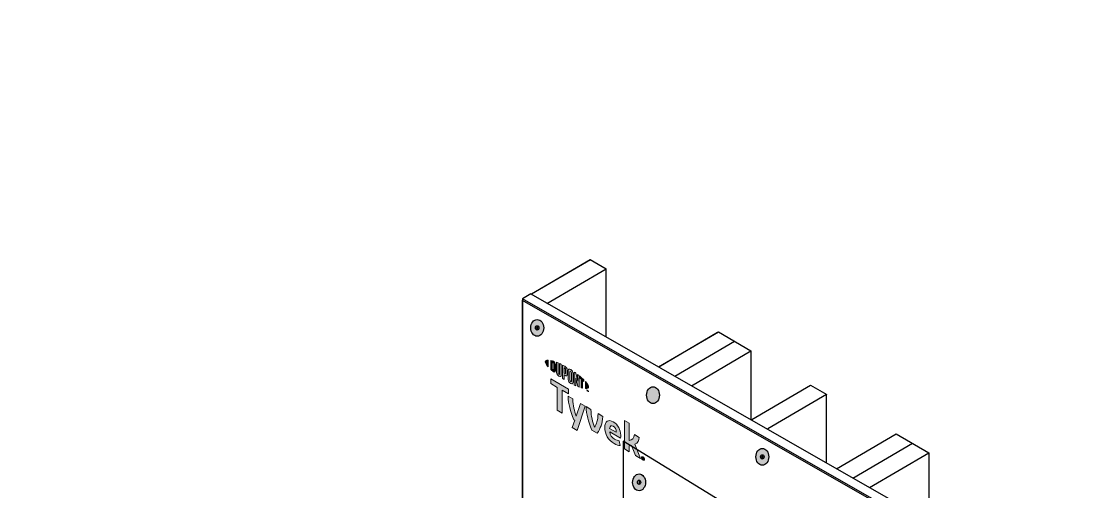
# Model space of a CAD drawing. Header units: inches. Extents: x -24 to 76, y -57 to 19.
# Drawn here: x -0.91 to 7.49, y -34.6 to -30.89 of the extents above; entities that cross this region are included whole.
import ezdxf

# ---------------------------------------------------------------- set-up
doc = ezdxf.new("R2010")
doc.units = ezdxf.units.IN
doc.header["$MEASUREMENT"] = 0
doc.linetypes.add('AI-Linetype-46', pattern=[0.375, 0.25, -0.125])
for name, color, linetype, lineweight in [('G-ANNO-TTLB', 7, 'Continuous', 0), ('TYVEK', 7, 'Continuous', 0), ('WALL SCRATCH', 7, 'Continuous', 0), ('X-REF - TRACED', 7, 'Continuous', 0)]:
    doc.layers.add(name, color=color, linetype=linetype, lineweight=lineweight)

# ---------------------------------------------------------------- blocks, each defined once
blk = doc.blocks.new('Block_157')
at = {"layer": 'WALL SCRATCH', "true_color": 0x003b71, "transparency": 33554687}
h = blk.add_hatch(color=156, dxfattribs=at)
h.dxf.hatch_style = 2
edge = h.paths.add_edge_path()
edge.add_ellipse((3.9714, -35.9559), major_axis=(0, 0.0664), ratio=0.766948, start_angle=0, end_angle=360)
at = {"layer": 'WALL SCRATCH', "color": 18, "lineweight": 25, "true_color": 0x080808}
for p, q in [((3.9579, -35.9555), (3.9849, -35.9555)), ((3.9714, -35.9383), (3.9714, -35.9726))]:
    blk.add_line(p, q, dxfattribs=at)
at = {"layer": 'WALL SCRATCH', "color": 8, "lineweight": 25, "true_color": 0x808080}
blk.add_lwpolyline([(3.9643, -35.8945)], dxfattribs=at)
at = {"layer": 'WALL SCRATCH', "color": 18, "lineweight": 25, "true_color": 0x000000}
blk.add_ellipse((3.9714, -35.9559), major_axis=(0, 0.0664), ratio=0.766948, dxfattribs=at)
at = {"layer": 'WALL SCRATCH', "color": 18, "lineweight": 25, "true_color": 0x080808}
blk.add_ellipse((3.9714, -35.9555), major_axis=(0, 0.0171), ratio=0.788846, dxfattribs=at)
blk = doc.blocks.new('Block_158')
at = {"layer": 'WALL SCRATCH', "true_color": 0x003b71, "transparency": 33554687}
h = blk.add_hatch(color=156, dxfattribs=at)
h.dxf.hatch_style = 2
edge = h.paths.add_edge_path()
edge.add_ellipse((3.9714, -34.5285), major_axis=(0, 0.0664), ratio=0.766948, start_angle=0, end_angle=360)
at = {"layer": 'WALL SCRATCH', "color": 18, "lineweight": 25, "true_color": 0x080808}
blk.add_line((3.9714, -34.5109), (3.9714, -34.5452), dxfattribs=at)
at = {"layer": 'WALL SCRATCH', "color": 18, "lineweight": 25, "true_color": 0x000000}
blk.add_ellipse((3.9714, -34.5285), major_axis=(0, 0.0664), ratio=0.766948, dxfattribs=at)
at = {"layer": 'WALL SCRATCH', "color": 18, "lineweight": 25, "true_color": 0x080808}
blk.add_ellipse((3.9714, -34.5281), major_axis=(0, 0.0171), ratio=0.788846, dxfattribs=at)
blk = doc.blocks.new('Block_159')
at = {"layer": 'WALL SCRATCH', "true_color": 0x003b71, "transparency": 33554687}
h = blk.add_hatch(color=156, dxfattribs=at)
h.dxf.hatch_style = 2
edge = h.paths.add_edge_path()
edge.add_ellipse((3.9714, -37.3833), major_axis=(0, 0.0664), ratio=0.766948, start_angle=0, end_angle=360)
at = {"layer": 'WALL SCRATCH', "color": 18, "lineweight": 25, "true_color": 0x080808}
for p, q in [((3.9579, -37.3829), (3.9849, -37.3829)), ((3.9714, -37.3658), (3.9714, -37.4))]:
    blk.add_line(p, q, dxfattribs=at)
at = {"layer": 'WALL SCRATCH', "color": 8, "lineweight": 25, "true_color": 0x808080}
blk.add_lwpolyline([(3.9643, -37.4543)], dxfattribs=at)
at = {"layer": 'WALL SCRATCH', "color": 18, "lineweight": 25, "true_color": 0x000000}
blk.add_ellipse((3.9714, -37.3833), major_axis=(0, 0.0664), ratio=0.766948, dxfattribs=at)
at = {"layer": 'WALL SCRATCH', "color": 18, "lineweight": 25, "true_color": 0x080808}
blk.add_ellipse((3.9714, -37.3829), major_axis=(0, 0.0171), ratio=0.788846, dxfattribs=at)
blk = doc.blocks.new('Block_156')
at = {"layer": 'WALL SCRATCH'}
for name in ['Block_158', 'Block_157', 'Block_159']:
    blk.add_blockref(name, (0, 0), dxfattribs=at)
blk = doc.blocks.new('Block_161')
at = {"layer": 'WALL SCRATCH', "true_color": 0x003b71, "transparency": 33554687}
h = blk.add_hatch(color=156, dxfattribs=at)
h.dxf.hatch_style = 2
edge = h.paths.add_edge_path()
edge.add_ellipse((6.0322, -37.0977), major_axis=(0, 0.0664), ratio=0.766948, start_angle=0, end_angle=360)
at = {"layer": 'WALL SCRATCH', "color": 18, "lineweight": 25, "true_color": 0x080808}
for p, q in [((6.0187, -37.0972), (6.0458, -37.0972)), ((6.0322, -37.0801), (6.0322, -37.1144))]:
    blk.add_line(p, q, dxfattribs=at)
at = {"layer": 'WALL SCRATCH', "color": 8, "lineweight": 25, "true_color": 0x808080}
blk.add_lwpolyline([(6.0251, -37.0363)], dxfattribs=at)
at = {"layer": 'WALL SCRATCH', "color": 18, "lineweight": 25, "true_color": 0x000000}
blk.add_ellipse((6.0322, -37.0977), major_axis=(0, 0.0664), ratio=0.766948, dxfattribs=at)
at = {"layer": 'WALL SCRATCH', "color": 18, "lineweight": 25, "true_color": 0x080808}
blk.add_ellipse((6.0322, -37.0972), major_axis=(0, 0.0171), ratio=0.788846, dxfattribs=at)
blk = doc.blocks.new('Block_162')
at = {"layer": 'WALL SCRATCH', "true_color": 0x003b71, "transparency": 33554687}
h = blk.add_hatch(color=156, dxfattribs=at)
h.dxf.hatch_style = 2
edge = h.paths.add_edge_path()
edge.add_ellipse((6.0322, -35.7175), major_axis=(0, 0.0664), ratio=0.766948, start_angle=0, end_angle=360)
at = {"layer": 'WALL SCRATCH', "color": 18, "lineweight": 25, "true_color": 0x080808}
blk.add_line((6.0322, -35.7), (6.0322, -35.7343), dxfattribs=at)
at = {"layer": 'WALL SCRATCH', "color": 18, "lineweight": 25, "true_color": 0x000000}
blk.add_ellipse((6.0322, -35.7175), major_axis=(0, 0.0664), ratio=0.766948, dxfattribs=at)
at = {"layer": 'WALL SCRATCH', "color": 18, "lineweight": 25, "true_color": 0x080808}
blk.add_ellipse((6.0322, -35.7171), major_axis=(0, 0.0171), ratio=0.788846, dxfattribs=at)
blk = doc.blocks.new('Block_163')
at = {"layer": 'WALL SCRATCH', "true_color": 0x003b71, "transparency": 33554687}
h = blk.add_hatch(color=156, dxfattribs=at)
h.dxf.hatch_style = 2
edge = h.paths.add_edge_path()
edge.add_ellipse((6.0322, -38.4778), major_axis=(0, 0.0664), ratio=0.766948, start_angle=0, end_angle=360)
at = {"layer": 'WALL SCRATCH', "color": 18, "lineweight": 25, "true_color": 0x080808}
for p, q in [((6.0187, -38.4774), (6.0458, -38.4774)), ((6.0322, -38.4602), (6.0322, -38.4945))]:
    blk.add_line(p, q, dxfattribs=at)
at = {"layer": 'WALL SCRATCH', "color": 8, "lineweight": 25, "true_color": 0x808080}
blk.add_lwpolyline([(6.0251, -38.5488)], dxfattribs=at)
at = {"layer": 'WALL SCRATCH', "color": 18, "lineweight": 25, "true_color": 0x000000}
blk.add_ellipse((6.0322, -38.4778), major_axis=(0, 0.0664), ratio=0.766948, dxfattribs=at)
at = {"layer": 'WALL SCRATCH', "color": 18, "lineweight": 25, "true_color": 0x080808}
blk.add_ellipse((6.0322, -38.4774), major_axis=(0, 0.0171), ratio=0.788846, dxfattribs=at)
blk = doc.blocks.new('Block_160')
at = {"layer": 'WALL SCRATCH'}
for name in ['Block_162', 'Block_161', 'Block_163']:
    blk.add_blockref(name, (0, 0), dxfattribs=at)
blk = doc.blocks.new('Block_164')
at = {"layer": 'WALL SCRATCH', "true_color": 0x003b71, "transparency": 33554687}
h = blk.add_hatch(color=156, dxfattribs=at)
h.dxf.hatch_style = 2
edge = h.paths.add_edge_path()
edge.add_ellipse((5.0018, -35.0819), major_axis=(0, 0.0664), ratio=0.766948, start_angle=0, end_angle=360)
at = {"layer": 'WALL SCRATCH', "color": 18, "lineweight": 25, "true_color": 0x080808}
blk.add_line((5.0018, -35.0643), (5.0018, -35.0986), dxfattribs=at)
at = {"layer": 'WALL SCRATCH', "color": 18, "lineweight": 25, "true_color": 0x000000}
blk.add_ellipse((5.0018, -35.0819), major_axis=(0, 0.0664), ratio=0.766948, dxfattribs=at)
at = {"layer": 'WALL SCRATCH', "color": 18, "lineweight": 25, "true_color": 0x080808}
blk.add_ellipse((5.0018, -35.0815), major_axis=(0, 0.0171), ratio=0.788846, dxfattribs=at)
blk = doc.blocks.new('Block_155')
at = {"layer": 'WALL SCRATCH'}
for name in ['Block_156', 'Block_164', 'Block_160']:
    blk.add_blockref(name, (0, 0), dxfattribs=at)
blk = doc.blocks.new('Block_256')
at = {"layer": 'TYVEK', "true_color": 0x003b71, "transparency": 33554687}
h = blk.add_hatch(color=156, dxfattribs=at)
h.dxf.hatch_style = 2
edge = h.paths.add_edge_path()
edge.add_ellipse((4.9453, -34.3273), major_axis=(0, 0.0664), ratio=0.766948, start_angle=0, end_angle=360)
at = {"layer": 'TYVEK', "color": 18, "lineweight": 25, "true_color": 0x000000}
for p, q in [((4.9318, -34.3269), (4.9588, -34.3269)), ((4.9453, -34.3098), (4.9453, -34.344))]:
    blk.add_line(p, q, dxfattribs=at)
blk.add_lwpolyline([(4.9382, -34.2667)], dxfattribs=at)
for centre, major_axis, ratio in [((4.9453, -34.3273), (0, 0.0664), 0.766948), ((4.9453, -34.3269), (0, 0.0171), 0.788846)]:
    blk.add_ellipse(centre, major_axis=major_axis, ratio=ratio, dxfattribs=at)
blk = doc.blocks.new('Block_257')
at = {"layer": 'TYVEK', "true_color": 0x003b71, "transparency": 33554687}
h = blk.add_hatch(color=156, dxfattribs=at)
h.dxf.hatch_style = 2
edge = h.paths.add_edge_path()
edge.add_ellipse((3.1666, -33.3086), major_axis=(0, 0.0664), ratio=0.766948, start_angle=0, end_angle=360)
at = {"layer": 'TYVEK', "color": 18, "lineweight": 25, "true_color": 0x000000}
for p, q in [((3.1531, -33.3082), (3.1801, -33.3082)), ((3.1666, -33.2911), (3.1666, -33.3254))]:
    blk.add_line(p, q, dxfattribs=at)
for centre, major_axis, ratio in [((3.1666, -33.3086), (0, 0.0664), 0.766948), ((3.1666, -33.3082), (0, 0.0171), 0.788846)]:
    blk.add_ellipse(centre, major_axis=major_axis, ratio=ratio, dxfattribs=at)
blk = doc.blocks.new('Block_380')
at = {"layer": 'X-REF - TRACED', "true_color": 0x848484, "transparency": 33554687}
h = blk.add_hatch(color=252, dxfattribs=at)
h.dxf.hatch_style = 2
edge = h.paths.add_edge_path()
edge.add_spline(control_points=[(3.2302, -33.576), (3.2302, -33.5861), (3.2387, -33.6004), (3.2536, -33.617), (3.2536, -33.617), (3.2536, -33.5622), (3.2536, -33.5622), (3.2387, -33.5617), (3.2302, -33.5661), (3.2302, -33.576)], knot_values=[0, 0, 0, 0, 1, 1, 1, 2, 2, 2, 3, 3, 3, 3], degree=3, periodic=0)
h = blk.add_hatch(color=252, dxfattribs=at)
h.dxf.hatch_style = 2
edge = h.paths.add_edge_path()
edge.add_spline(control_points=[(3.2981, -33.6376), (3.2981, -33.6418), (3.2959, -33.6419), (3.2932, -33.6404), (3.2912, -33.6392), (3.288, -33.6365), (3.2854, -33.6342), (3.2854, -33.6342), (3.2854, -33.5819), (3.2854, -33.5819), (3.288, -33.5826), (3.2912, -33.5836), (3.2932, -33.5847), (3.2959, -33.5863), (3.2981, -33.5889), (3.2981, -33.5931), (3.2981, -33.5931), (3.2981, -33.6376), (3.2981, -33.6376)], knot_values=[0, 0, 0, 0, 1, 1, 1, 2, 2, 2, 3, 3, 3, 4, 4, 4, 5, 5, 5, 6, 6, 6, 6], degree=3, periodic=0)
edge = h.paths.add_edge_path()
edge.add_spline(control_points=[(3.295, -33.572), (3.2908, -33.5697), (3.2849, -33.5676), (3.2741, -33.5652), (3.2741, -33.5652), (3.2741, -33.6378), (3.2741, -33.6378), (3.2835, -33.6465), (3.2908, -33.6527), (3.295, -33.6551), (3.3045, -33.6606), (3.3099, -33.657), (3.3099, -33.6463), (3.3099, -33.6463), (3.3099, -33.5981), (3.3099, -33.5981), (3.3099, -33.5873), (3.3045, -33.5776), (3.295, -33.572)], knot_values=[0, 0, 0, 0, 1, 1, 1, 2, 2, 2, 3, 3, 3, 4, 4, 4, 5, 5, 5, 6, 6, 6, 6], degree=3, periodic=0)
h = blk.add_hatch(color=252, dxfattribs=at)
h.dxf.hatch_style = 2
edge = h.paths.add_edge_path()
edge.add_spline(control_points=[(3.3431, -33.6721), (3.3431, -33.6763), (3.3418, -33.6782), (3.3373, -33.6749), (3.3328, -33.6717), (3.3316, -33.6689), (3.3316, -33.6639), (3.3316, -33.6639), (3.3316, -33.5849), (3.3316, -33.5849), (3.3286, -33.5835), (3.3219, -33.5808), (3.3191, -33.5796), (3.3191, -33.5796), (3.3191, -33.6595), (3.3191, -33.6595), (3.3191, -33.6722), (3.3245, -33.6803), (3.3373, -33.6894), (3.349, -33.6976), (3.3561, -33.695), (3.3561, -33.6809), (3.3561, -33.6809), (3.3561, -33.5965), (3.3561, -33.5965), (3.3537, -33.5952), (3.3457, -33.5914), (3.3431, -33.5902), (3.3431, -33.5902), (3.3431, -33.6721), (3.3431, -33.6721)], knot_values=[0, 0, 0, 0, 1, 1, 1, 2, 2, 2, 3, 3, 3, 4, 4, 4, 5, 5, 5, 6, 6, 6, 7, 7, 7, 8, 8, 8, 9, 9, 9, 10, 10, 10, 10], degree=3, periodic=0)
h = blk.add_hatch(color=252, dxfattribs=at)
h.dxf.hatch_style = 2
edge = h.paths.add_edge_path()
edge.add_spline(control_points=[(3.3906, -33.6648), (3.3906, -33.6694), (3.3892, -33.6709), (3.3839, -33.6678), (3.3839, -33.6678), (3.3793, -33.6652), (3.3793, -33.6652), (3.3793, -33.6652), (3.3793, -33.6233), (3.3793, -33.6233), (3.3814, -33.6243), (3.3825, -33.6249), (3.3837, -33.6256), (3.3894, -33.6289), (3.3906, -33.6321), (3.3906, -33.6368), (3.3906, -33.6368), (3.3906, -33.6648), (3.3906, -33.6648)], knot_values=[0, 0, 0, 0, 1, 1, 1, 2, 2, 2, 3, 3, 3, 4, 4, 4, 5, 5, 5, 6, 6, 6, 6], degree=3, periodic=0)
edge = h.paths.add_edge_path()
edge.add_spline(control_points=[(3.3844, -33.6112), (3.3822, -33.6099), (3.3739, -33.6055), (3.3663, -33.6016), (3.3663, -33.6016), (3.3663, -33.7079), (3.3663, -33.7079), (3.3689, -33.7096), (3.3757, -33.7139), (3.3793, -33.7161), (3.3793, -33.7161), (3.3793, -33.68), (3.3793, -33.68), (3.3793, -33.68), (3.3844, -33.6829), (3.3844, -33.6829), (3.3981, -33.6908), (3.4038, -33.687), (3.4038, -33.6735), (3.4038, -33.6735), (3.4038, -33.6422), (3.4038, -33.6422), (3.4038, -33.629), (3.3974, -33.6187), (3.3844, -33.6112)], knot_values=[0, 0, 0, 0, 1, 1, 1, 2, 2, 2, 3, 3, 3, 4, 4, 4, 5, 5, 5, 6, 6, 6, 7, 7, 7, 8, 8, 8, 8], degree=3, periodic=0)
h = blk.add_hatch(color=252, dxfattribs=at)
h.dxf.hatch_style = 2
edge = h.paths.add_edge_path()
edge.add_spline(control_points=[(3.4371, -33.7288), (3.4371, -33.733), (3.4359, -33.7345), (3.4313, -33.732), (3.4265, -33.7294), (3.4253, -33.7263), (3.4253, -33.7219), (3.4253, -33.7219), (3.4253, -33.6557), (3.4253, -33.6557), (3.4253, -33.6513), (3.4265, -33.6497), (3.4313, -33.6525), (3.4359, -33.6554), (3.4371, -33.6583), (3.4371, -33.6625), (3.4371, -33.6625), (3.4371, -33.7288), (3.4371, -33.7288)], knot_values=[0, 0, 0, 0, 1, 1, 1, 2, 2, 2, 3, 3, 3, 4, 4, 4, 5, 5, 5, 6, 6, 6, 6], degree=3, periodic=0)
edge = h.paths.add_edge_path()
edge.add_spline(control_points=[(3.4313, -33.6377), (3.4192, -33.6301), (3.412, -33.632), (3.412, -33.646), (3.412, -33.646), (3.412, -33.7155), (3.412, -33.7155), (3.412, -33.7303), (3.4185, -33.7402), (3.4313, -33.7469), (3.4438, -33.7535), (3.4503, -33.7518), (3.4503, -33.7361), (3.4503, -33.7361), (3.4503, -33.6697), (3.4503, -33.6697), (3.4503, -33.6547), (3.4444, -33.646), (3.4313, -33.6377)], knot_values=[0, 0, 0, 0, 1, 1, 1, 2, 2, 2, 3, 3, 3, 4, 4, 4, 5, 5, 5, 6, 6, 6, 6], degree=3, periodic=0)
h = blk.add_hatch(color=252, dxfattribs=at)
h.dxf.hatch_style = 2
edge = h.paths.add_edge_path()
edge.add_spline(control_points=[(3.4864, -33.7287), (3.4864, -33.7287), (3.472, -33.6664), (3.472, -33.6664), (3.4681, -33.6635), (3.4633, -33.6601), (3.4596, -33.6576), (3.4596, -33.6576), (3.4596, -33.7597), (3.4596, -33.7597), (3.4622, -33.7609), (3.4688, -33.7638), (3.4722, -33.7653), (3.4722, -33.7653), (3.4712, -33.7046), (3.4712, -33.7046), (3.4712, -33.7046), (3.4864, -33.7711), (3.4864, -33.7711), (3.4897, -33.7724), (3.4944, -33.7742), (3.4976, -33.7753), (3.4976, -33.7753), (3.4976, -33.6857), (3.4976, -33.6857), (3.4943, -33.6831), (3.4884, -33.6785), (3.4855, -33.6764), (3.4855, -33.6764), (3.4864, -33.7287), (3.4864, -33.7287)], knot_values=[0, 0, 0, 0, 1, 1, 1, 2, 2, 2, 3, 3, 3, 4, 4, 4, 5, 5, 5, 6, 6, 6, 7, 7, 7, 8, 8, 8, 9, 9, 9, 10, 10, 10, 10], degree=3, periodic=0)
h = blk.add_hatch(color=252, dxfattribs=at)
h.dxf.hatch_style = 2
edge = h.paths.add_edge_path()
edge.add_spline(control_points=[(3.504, -33.7051), (3.5072, -33.7076), (3.5104, -33.7102), (3.5135, -33.7128), (3.5135, -33.7128), (3.5135, -33.7806), (3.5135, -33.7806), (3.5164, -33.7815), (3.5217, -33.7829), (3.5252, -33.7838), (3.5252, -33.7838), (3.5252, -33.7227), (3.5252, -33.7227), (3.5286, -33.7257), (3.5318, -33.7285), (3.5347, -33.7312), (3.5347, -33.7312), (3.5347, -33.7181), (3.5347, -33.7181), (3.5255, -33.7091), (3.5156, -33.7004), (3.504, -33.6909), (3.504, -33.6909), (3.504, -33.7051), (3.504, -33.7051)], knot_values=[0, 0, 0, 0, 1, 1, 1, 2, 2, 2, 3, 3, 3, 4, 4, 4, 5, 5, 5, 6, 6, 6, 7, 7, 7, 8, 8, 8, 8], degree=3, periodic=0)
h = blk.add_hatch(color=252, dxfattribs=at)
h.dxf.hatch_style = 2
edge = h.paths.add_edge_path()
edge.add_spline(control_points=[(3.572, -33.7733), (3.572, -33.7834), (3.5635, -33.7879), (3.5487, -33.7874), (3.5487, -33.7874), (3.5487, -33.7326), (3.5487, -33.7326), (3.5635, -33.7492), (3.572, -33.7634), (3.572, -33.7733)], knot_values=[0, 0, 0, 0, 1, 1, 1, 2, 2, 2, 3, 3, 3, 3], degree=3, periodic=0)
h = blk.add_hatch(color=252, dxfattribs=at)
h.dxf.hatch_style = 2
edge = h.paths.add_edge_path()
edge.add_spline(control_points=[(3.5651, -33.8023), (3.5651, -33.8023), (3.5665, -33.8031), (3.5665, -33.8031), (3.5665, -33.8031), (3.5686, -33.8081), (3.5686, -33.8081), (3.5686, -33.8081), (3.5706, -33.8055), (3.5706, -33.8055), (3.5706, -33.8055), (3.572, -33.8063), (3.572, -33.8063), (3.572, -33.8063), (3.572, -33.8142), (3.572, -33.8142), (3.572, -33.8142), (3.5707, -33.8135), (3.5707, -33.8135), (3.5707, -33.8135), (3.5707, -33.8079), (3.5707, -33.8079), (3.5707, -33.8079), (3.5686, -33.8104), (3.5686, -33.8104), (3.5686, -33.8104), (3.5685, -33.8103), (3.5685, -33.8103), (3.5685, -33.8103), (3.5663, -33.8053), (3.5663, -33.8053), (3.5663, -33.8053), (3.5663, -33.8109), (3.5663, -33.8109), (3.5663, -33.8109), (3.5651, -33.8102), (3.5651, -33.8102), (3.5651, -33.8102), (3.5651, -33.8023), (3.5651, -33.8023)], knot_values=[0, 0, 0, 0, 1, 1, 1, 2, 2, 2, 3, 3, 3, 4, 4, 4, 5, 5, 5, 6, 6, 6, 7, 7, 7, 8, 8, 8, 9, 9, 9, 10, 10, 10, 11, 11, 11, 12, 12, 12, 13, 13, 13, 13], degree=3, periodic=0)
edge = h.paths.add_edge_path()
edge.add_spline(control_points=[(3.5602, -33.8009), (3.5602, -33.8009), (3.558, -33.7996), (3.558, -33.7996), (3.558, -33.7996), (3.558, -33.7982), (3.558, -33.7982), (3.558, -33.7982), (3.5636, -33.8015), (3.5636, -33.8015), (3.5636, -33.8015), (3.5636, -33.8028), (3.5636, -33.8028), (3.5636, -33.8028), (3.5615, -33.8016), (3.5615, -33.8016), (3.5615, -33.8016), (3.5615, -33.8081), (3.5615, -33.8081), (3.5615, -33.8081), (3.5602, -33.8074), (3.5602, -33.8074), (3.5602, -33.8074), (3.5602, -33.8009), (3.5602, -33.8009)], knot_values=[0, 0, 0, 0, 1, 1, 1, 2, 2, 2, 3, 3, 3, 4, 4, 4, 5, 5, 5, 6, 6, 6, 7, 7, 7, 8, 8, 8, 8], degree=3, periodic=0)
at = {"layer": 'X-REF - TRACED'}
for points, knots in [([(3.2302, -33.576), (3.2302, -33.5861), (3.2387, -33.6004), (3.2536, -33.617), (3.2536, -33.617), (3.2536, -33.5622), (3.2536, -33.5622), (3.2387, -33.5617), (3.2302, -33.5661), (3.2302, -33.576)], [0, 0, 0, 0, 1, 1, 1, 2, 2, 2, 3, 3, 3, 3]), ([(3.295, -33.572), (3.2908, -33.5697), (3.2849, -33.5676), (3.2741, -33.5652), (3.2741, -33.5652), (3.2741, -33.6378), (3.2741, -33.6378), (3.2835, -33.6465), (3.2908, -33.6527), (3.295, -33.6551), (3.3045, -33.6606), (3.3099, -33.657), (3.3099, -33.6463), (3.3099, -33.6463), (3.3099, -33.5981), (3.3099, -33.5981), (3.3099, -33.5873), (3.3045, -33.5776), (3.295, -33.572)], [0, 0, 0, 0, 1, 1, 1, 2, 2, 2, 3, 3, 3, 4, 4, 4, 5, 5, 5, 6, 6, 6, 6]), ([(3.2981, -33.6376), (3.2981, -33.6418), (3.2959, -33.6419), (3.2932, -33.6404), (3.2912, -33.6392), (3.288, -33.6365), (3.2854, -33.6342), (3.2854, -33.6342), (3.2854, -33.5819), (3.2854, -33.5819), (3.288, -33.5826), (3.2912, -33.5836), (3.2932, -33.5847), (3.2959, -33.5863), (3.2981, -33.5889), (3.2981, -33.5931), (3.2981, -33.5931), (3.2981, -33.6376), (3.2981, -33.6376)], [0, 0, 0, 0, 1, 1, 1, 2, 2, 2, 3, 3, 3, 4, 4, 4, 5, 5, 5, 6, 6, 6, 6]), ([(3.3431, -33.6721), (3.3431, -33.6763), (3.3418, -33.6782), (3.3373, -33.6749), (3.3328, -33.6717), (3.3316, -33.6689), (3.3316, -33.6639), (3.3316, -33.6639), (3.3316, -33.5849), (3.3316, -33.5849), (3.3286, -33.5835), (3.3219, -33.5808), (3.3191, -33.5796), (3.3191, -33.5796), (3.3191, -33.6595), (3.3191, -33.6595), (3.3191, -33.6722), (3.3245, -33.6803), (3.3373, -33.6894), (3.349, -33.6976), (3.3561, -33.695), (3.3561, -33.6809), (3.3561, -33.6809), (3.3561, -33.5965), (3.3561, -33.5965), (3.3537, -33.5952), (3.3457, -33.5914), (3.3431, -33.5902), (3.3431, -33.5902), (3.3431, -33.6721), (3.3431, -33.6721)], [0, 0, 0, 0, 1, 1, 1, 2, 2, 2, 3, 3, 3, 4, 4, 4, 5, 5, 5, 6, 6, 6, 7, 7, 7, 8, 8, 8, 9, 9, 9, 10, 10, 10, 10]), ([(3.3844, -33.6112), (3.3822, -33.6099), (3.3739, -33.6055), (3.3663, -33.6016), (3.3663, -33.6016), (3.3663, -33.7079), (3.3663, -33.7079), (3.3689, -33.7096), (3.3757, -33.7139), (3.3793, -33.7161), (3.3793, -33.7161), (3.3793, -33.68), (3.3793, -33.68), (3.3793, -33.68), (3.3844, -33.6829), (3.3844, -33.6829), (3.3981, -33.6908), (3.4038, -33.687), (3.4038, -33.6735), (3.4038, -33.6735), (3.4038, -33.6422), (3.4038, -33.6422), (3.4038, -33.629), (3.3974, -33.6187), (3.3844, -33.6112)], [0, 0, 0, 0, 1, 1, 1, 2, 2, 2, 3, 3, 3, 4, 4, 4, 5, 5, 5, 6, 6, 6, 7, 7, 7, 8, 8, 8, 8]), ([(3.3906, -33.6648), (3.3906, -33.6694), (3.3892, -33.6709), (3.3839, -33.6678), (3.3839, -33.6678), (3.3793, -33.6652), (3.3793, -33.6652), (3.3793, -33.6652), (3.3793, -33.6233), (3.3793, -33.6233), (3.3814, -33.6243), (3.3825, -33.6249), (3.3837, -33.6256), (3.3894, -33.6289), (3.3906, -33.6321), (3.3906, -33.6368), (3.3906, -33.6368), (3.3906, -33.6648), (3.3906, -33.6648)], [0, 0, 0, 0, 1, 1, 1, 2, 2, 2, 3, 3, 3, 4, 4, 4, 5, 5, 5, 6, 6, 6, 6]), ([(3.4313, -33.6377), (3.4192, -33.6301), (3.412, -33.632), (3.412, -33.646), (3.412, -33.646), (3.412, -33.7155), (3.412, -33.7155), (3.412, -33.7303), (3.4185, -33.7402), (3.4313, -33.7469), (3.4438, -33.7535), (3.4503, -33.7518), (3.4503, -33.7361), (3.4503, -33.7361), (3.4503, -33.6697), (3.4503, -33.6697), (3.4503, -33.6547), (3.4444, -33.646), (3.4313, -33.6377)], [0, 0, 0, 0, 1, 1, 1, 2, 2, 2, 3, 3, 3, 4, 4, 4, 5, 5, 5, 6, 6, 6, 6]), ([(3.4371, -33.7288), (3.4371, -33.733), (3.4359, -33.7345), (3.4313, -33.732), (3.4265, -33.7294), (3.4253, -33.7263), (3.4253, -33.7219), (3.4253, -33.7219), (3.4253, -33.6557), (3.4253, -33.6557), (3.4253, -33.6513), (3.4265, -33.6497), (3.4313, -33.6525), (3.4359, -33.6554), (3.4371, -33.6583), (3.4371, -33.6625), (3.4371, -33.6625), (3.4371, -33.7288), (3.4371, -33.7288)], [0, 0, 0, 0, 1, 1, 1, 2, 2, 2, 3, 3, 3, 4, 4, 4, 5, 5, 5, 6, 6, 6, 6]), ([(3.4864, -33.7287), (3.4864, -33.7287), (3.472, -33.6664), (3.472, -33.6664), (3.4681, -33.6635), (3.4633, -33.6601), (3.4596, -33.6576), (3.4596, -33.6576), (3.4596, -33.7597), (3.4596, -33.7597), (3.4622, -33.7609), (3.4688, -33.7638), (3.4722, -33.7653), (3.4722, -33.7653), (3.4712, -33.7046), (3.4712, -33.7046), (3.4712, -33.7046), (3.4864, -33.7711), (3.4864, -33.7711), (3.4897, -33.7724), (3.4944, -33.7742), (3.4976, -33.7753), (3.4976, -33.7753), (3.4976, -33.6857), (3.4976, -33.6857), (3.4943, -33.6831), (3.4884, -33.6785), (3.4855, -33.6764), (3.4855, -33.6764), (3.4864, -33.7287), (3.4864, -33.7287)], [0, 0, 0, 0, 1, 1, 1, 2, 2, 2, 3, 3, 3, 4, 4, 4, 5, 5, 5, 6, 6, 6, 7, 7, 7, 8, 8, 8, 9, 9, 9, 10, 10, 10, 10]), ([(3.504, -33.7051), (3.5072, -33.7076), (3.5104, -33.7102), (3.5135, -33.7128), (3.5135, -33.7128), (3.5135, -33.7806), (3.5135, -33.7806), (3.5164, -33.7815), (3.5217, -33.7829), (3.5252, -33.7838), (3.5252, -33.7838), (3.5252, -33.7227), (3.5252, -33.7227), (3.5286, -33.7257), (3.5318, -33.7285), (3.5347, -33.7312), (3.5347, -33.7312), (3.5347, -33.7181), (3.5347, -33.7181), (3.5255, -33.7091), (3.5156, -33.7004), (3.504, -33.6909), (3.504, -33.6909), (3.504, -33.7051), (3.504, -33.7051)], [0, 0, 0, 0, 1, 1, 1, 2, 2, 2, 3, 3, 3, 4, 4, 4, 5, 5, 5, 6, 6, 6, 7, 7, 7, 8, 8, 8, 8]), ([(3.572, -33.7733), (3.572, -33.7834), (3.5635, -33.7879), (3.5487, -33.7874), (3.5487, -33.7874), (3.5487, -33.7326), (3.5487, -33.7326), (3.5635, -33.7492), (3.572, -33.7634), (3.572, -33.7733)], [0, 0, 0, 0, 1, 1, 1, 2, 2, 2, 3, 3, 3, 3]), ([(3.5602, -33.8009), (3.5602, -33.8009), (3.558, -33.7996), (3.558, -33.7996), (3.558, -33.7996), (3.558, -33.7982), (3.558, -33.7982), (3.558, -33.7982), (3.5636, -33.8015), (3.5636, -33.8015), (3.5636, -33.8015), (3.5636, -33.8028), (3.5636, -33.8028), (3.5636, -33.8028), (3.5615, -33.8016), (3.5615, -33.8016), (3.5615, -33.8016), (3.5615, -33.8081), (3.5615, -33.8081), (3.5615, -33.8081), (3.5602, -33.8074), (3.5602, -33.8074), (3.5602, -33.8074), (3.5602, -33.8009), (3.5602, -33.8009)], [0, 0, 0, 0, 1, 1, 1, 2, 2, 2, 3, 3, 3, 4, 4, 4, 5, 5, 5, 6, 6, 6, 7, 7, 7, 8, 8, 8, 8]), ([(3.5651, -33.8023), (3.5651, -33.8023), (3.5665, -33.8031), (3.5665, -33.8031), (3.5665, -33.8031), (3.5686, -33.8081), (3.5686, -33.8081), (3.5686, -33.8081), (3.5706, -33.8055), (3.5706, -33.8055), (3.5706, -33.8055), (3.572, -33.8063), (3.572, -33.8063), (3.572, -33.8063), (3.572, -33.8142), (3.572, -33.8142), (3.572, -33.8142), (3.5707, -33.8135), (3.5707, -33.8135), (3.5707, -33.8135), (3.5707, -33.8079), (3.5707, -33.8079), (3.5707, -33.8079), (3.5686, -33.8104), (3.5686, -33.8104), (3.5686, -33.8104), (3.5685, -33.8103), (3.5685, -33.8103), (3.5685, -33.8103), (3.5663, -33.8053), (3.5663, -33.8053), (3.5663, -33.8053), (3.5663, -33.8109), (3.5663, -33.8109), (3.5663, -33.8109), (3.5651, -33.8102), (3.5651, -33.8102), (3.5651, -33.8102), (3.5651, -33.8023), (3.5651, -33.8023)], [0, 0, 0, 0, 1, 1, 1, 2, 2, 2, 3, 3, 3, 4, 4, 4, 5, 5, 5, 6, 6, 6, 7, 7, 7, 8, 8, 8, 9, 9, 9, 10, 10, 10, 11, 11, 11, 12, 12, 12, 13, 13, 13, 13])]:
    blk.add_open_spline(points, degree=3, knots=knots, dxfattribs=at)
blk = doc.blocks.new('Block_384')
at = {"layer": 'X-REF - TRACED', "true_color": 0x848484, "transparency": 33554687}
h = blk.add_hatch(color=252, dxfattribs=at)
h.dxf.hatch_style = 2
h.paths.add_polyline_path([(3.4143, -33.7918), (3.2741, -33.7108), (3.2741, -33.7489), (3.3247, -33.7781), (3.3247, -33.9586), (3.3637, -33.9811), (3.3637, -33.8006), (3.4143, -33.8299)])
h = blk.add_hatch(color=252, dxfattribs=at)
h.dxf.hatch_style = 2
edge = h.paths.add_edge_path()
edge.add_spline(control_points=[(3.6476, -33.9855), (3.6451, -34.0374), (3.6347, -34.0677), (3.6187, -34.0937), (3.6031, -34.0494), (3.5931, -34.0074), (3.5901, -33.9523), (3.5901, -33.9523), (3.5522, -33.9304), (3.5522, -33.9304), (3.5563, -33.9955), (3.5685, -34.0429), (3.598, -34.1164), (3.598, -34.1164), (3.6397, -34.1405), (3.6397, -34.1405), (3.668, -34.1003), (3.6797, -34.0668), (3.6851, -34.0072), (3.6851, -34.0072), (3.6476, -33.9855), (3.6476, -33.9855)], knot_values=[0, 0, 0, 0, 1, 1, 1, 2, 2, 2, 3, 3, 3, 4, 4, 4, 5, 5, 5, 6, 6, 6, 7, 7, 7, 7], degree=3, periodic=0)
h = blk.add_hatch(color=252, dxfattribs=at)
h.dxf.hatch_style = 2
edge = h.paths.add_edge_path()
edge.add_spline(control_points=[(3.7388, -34.1028), (3.7388, -34.1028), (3.7906, -34.1327), (3.7906, -34.1327), (3.7906, -34.1327), (3.7906, -34.1289), (3.7906, -34.1289), (3.7906, -34.1114), (3.7824, -34.0939), (3.7674, -34.0853), (3.7516, -34.0761), (3.7412, -34.083), (3.7388, -34.1028)], knot_values=[0, 0, 0, 0, 1, 1, 1, 2, 2, 2, 3, 3, 3, 4, 4, 4, 4], degree=3, periodic=0)
edge = h.paths.add_edge_path()
edge.add_spline(control_points=[(3.8213, -34.2385), (3.8094, -34.2378), (3.7916, -34.232), (3.7737, -34.2216), (3.7298, -34.1963), (3.6998, -34.1471), (3.6998, -34.0953), (3.6998, -34.0456), (3.7274, -34.0278), (3.7674, -34.0509), (3.8031, -34.0715), (3.8265, -34.1141), (3.8265, -34.1559), (3.8265, -34.1653), (3.826, -34.1731), (3.8254, -34.179), (3.8254, -34.179), (3.7393, -34.1293), (3.7393, -34.1293), (3.7429, -34.1564), (3.7557, -34.175), (3.7775, -34.1876), (3.7908, -34.1953), (3.8036, -34.1992), (3.8153, -34.2004), (3.8153, -34.2004), (3.8213, -34.2385), (3.8213, -34.2385)], knot_values=[0, 0, 0, 0, 1, 1, 1, 2, 2, 2, 3, 3, 3, 4, 4, 4, 5, 5, 5, 6, 6, 6, 7, 7, 7, 8, 8, 8, 9, 9, 9, 9], degree=3, periodic=0)
h = blk.add_hatch(color=252, dxfattribs=at)
h.dxf.hatch_style = 2
edge = h.paths.add_edge_path()
edge.add_spline(control_points=[(3.9379, -34.2274), (3.9379, -34.2274), (3.9832, -34.3388), (3.9832, -34.3388), (3.9832, -34.3388), (3.9423, -34.3152), (3.9423, -34.3152), (3.9423, -34.3152), (3.911, -34.2362), (3.911, -34.2362), (3.9052, -34.2376), (3.8992, -34.2388), (3.8927, -34.2397), (3.8927, -34.2397), (3.8927, -34.2866), (3.8927, -34.2866), (3.8927, -34.2866), (3.8551, -34.2649), (3.8551, -34.2649), (3.8551, -34.2649), (3.8551, -34.041), (3.8551, -34.041), (3.8551, -34.041), (3.8927, -34.0605), (3.8927, -34.0605), (3.8927, -34.0605), (3.8927, -34.1982), (3.8927, -34.1982), (3.9183, -34.1939), (3.9308, -34.1793), (3.9352, -34.1515), (3.9352, -34.1515), (3.9725, -34.1731), (3.9725, -34.1731), (3.9717, -34.1995), (3.9597, -34.2166), (3.9379, -34.2274)], knot_values=[0, 0, 0, 0, 1, 1, 1, 2, 2, 2, 3, 3, 3, 4, 4, 4, 5, 5, 5, 6, 6, 6, 7, 7, 7, 8, 8, 8, 9, 9, 9, 10, 10, 10, 11, 11, 11, 12, 12, 12, 12], degree=3, periodic=0)
at = {"layer": 'X-REF - TRACED'}
blk.add_lwpolyline([(3.4143, -33.7918), (3.2741, -33.7108), (3.2741, -33.7489), (3.3247, -33.7781), (3.3247, -33.9586), (3.3637, -33.9811), (3.3637, -33.8006), (3.4143, -33.8299)], close=True, dxfattribs=at)
for points, knots in [([(3.6476, -33.9855), (3.6451, -34.0374), (3.6347, -34.0677), (3.6187, -34.0937), (3.6031, -34.0494), (3.5931, -34.0074), (3.5901, -33.9523), (3.5901, -33.9523), (3.5522, -33.9304), (3.5522, -33.9304), (3.5563, -33.9955), (3.5685, -34.0429), (3.598, -34.1164), (3.598, -34.1164), (3.6397, -34.1405), (3.6397, -34.1405), (3.668, -34.1003), (3.6797, -34.0668), (3.6851, -34.0072), (3.6851, -34.0072), (3.6476, -33.9855), (3.6476, -33.9855)], [0, 0, 0, 0, 1, 1, 1, 2, 2, 2, 3, 3, 3, 4, 4, 4, 5, 5, 5, 6, 6, 6, 7, 7, 7, 7]), ([(3.8213, -34.2385), (3.8094, -34.2378), (3.7916, -34.232), (3.7737, -34.2216), (3.7298, -34.1963), (3.6998, -34.1471), (3.6998, -34.0953), (3.6998, -34.0456), (3.7274, -34.0278), (3.7674, -34.0509), (3.8031, -34.0715), (3.8265, -34.1141), (3.8265, -34.1559), (3.8265, -34.1653), (3.826, -34.1731), (3.8254, -34.179), (3.8254, -34.179), (3.7393, -34.1293), (3.7393, -34.1293), (3.7429, -34.1564), (3.7557, -34.175), (3.7775, -34.1876), (3.7908, -34.1953), (3.8036, -34.1992), (3.8153, -34.2004), (3.8153, -34.2004), (3.8213, -34.2385), (3.8213, -34.2385)], [0, 0, 0, 0, 1, 1, 1, 2, 2, 2, 3, 3, 3, 4, 4, 4, 5, 5, 5, 6, 6, 6, 7, 7, 7, 8, 8, 8, 9, 9, 9, 9]), ([(3.7388, -34.1028), (3.7388, -34.1028), (3.7906, -34.1327), (3.7906, -34.1327), (3.7906, -34.1327), (3.7906, -34.1289), (3.7906, -34.1289), (3.7906, -34.1114), (3.7824, -34.0939), (3.7674, -34.0853), (3.7516, -34.0761), (3.7412, -34.083), (3.7388, -34.1028)], [0, 0, 0, 0, 1, 1, 1, 2, 2, 2, 3, 3, 3, 4, 4, 4, 4]), ([(3.9379, -34.2274), (3.9379, -34.2274), (3.9832, -34.3388), (3.9832, -34.3388), (3.9832, -34.3388), (3.9423, -34.3152), (3.9423, -34.3152), (3.9423, -34.3152), (3.911, -34.2362), (3.911, -34.2362), (3.9052, -34.2376), (3.8992, -34.2388), (3.8927, -34.2397), (3.8927, -34.2397), (3.8927, -34.2866), (3.8927, -34.2866), (3.8927, -34.2866), (3.8551, -34.2649), (3.8551, -34.2649), (3.8551, -34.2649), (3.8551, -34.041), (3.8551, -34.041), (3.8551, -34.041), (3.8927, -34.0605), (3.8927, -34.0605), (3.8927, -34.0605), (3.8927, -34.1982), (3.8927, -34.1982), (3.9183, -34.1939), (3.9308, -34.1793), (3.9352, -34.1515), (3.9352, -34.1515), (3.9725, -34.1731), (3.9725, -34.1731), (3.9717, -34.1995), (3.9597, -34.2166), (3.9379, -34.2274)], [0, 0, 0, 0, 1, 1, 1, 2, 2, 2, 3, 3, 3, 4, 4, 4, 5, 5, 5, 6, 6, 6, 7, 7, 7, 8, 8, 8, 9, 9, 9, 10, 10, 10, 11, 11, 11, 12, 12, 12, 12])]:
    blk.add_open_spline(points, degree=3, knots=knots, dxfattribs=at)
blk = doc.blocks.new('Block_383')
at = {"layer": 'X-REF - TRACED', "true_color": 0x848484, "transparency": 33554687}
h = blk.add_hatch(color=252, dxfattribs=at)
h.dxf.hatch_style = 2
edge = h.paths.add_edge_path()
edge.add_spline(control_points=[(3.5079, -33.9048), (3.5079, -33.9048), (3.4742, -34.0055), (3.4742, -34.0055), (3.4598, -33.9634), (3.4505, -33.9227), (3.4477, -33.87), (3.4477, -33.87), (3.4098, -33.8482), (3.4098, -33.8482), (3.4139, -33.9133), (3.4261, -33.9607), (3.4556, -34.0342), (3.4556, -34.0342), (3.4631, -34.0385), (3.4631, -34.0385), (3.4631, -34.0385), (3.4438, -34.0961), (3.4438, -34.0961), (3.4438, -34.0961), (3.4814, -34.1178), (3.4814, -34.1178), (3.4814, -34.1178), (3.5455, -33.9266), (3.5455, -33.9266), (3.5455, -33.9266), (3.5079, -33.9048), (3.5079, -33.9048)], knot_values=[0, 0, 0, 0, 1, 1, 1, 2, 2, 2, 3, 3, 3, 4, 4, 4, 5, 5, 5, 6, 6, 6, 7, 7, 7, 8, 8, 8, 9, 9, 9, 9], degree=3, periodic=0)
at = {"layer": 'X-REF - TRACED'}
blk.add_open_spline([(3.5079, -33.9048), (3.5079, -33.9048), (3.4742, -34.0055), (3.4742, -34.0055), (3.4598, -33.9634), (3.4505, -33.9227), (3.4477, -33.87), (3.4477, -33.87), (3.4098, -33.8482), (3.4098, -33.8482), (3.4139, -33.9133), (3.4261, -33.9607), (3.4556, -34.0342), (3.4556, -34.0342), (3.4631, -34.0385), (3.4631, -34.0385), (3.4631, -34.0385), (3.4438, -34.0961), (3.4438, -34.0961), (3.4438, -34.0961), (3.4814, -34.1178), (3.4814, -34.1178), (3.4814, -34.1178), (3.5455, -33.9266), (3.5455, -33.9266), (3.5455, -33.9266), (3.5079, -33.9048), (3.5079, -33.9048)], degree=3, knots=[0, 0, 0, 0, 1, 1, 1, 2, 2, 2, 3, 3, 3, 4, 4, 4, 5, 5, 5, 6, 6, 6, 7, 7, 7, 8, 8, 8, 9, 9, 9, 9], dxfattribs=at)
blk.add_blockref('Block_384', (0, 0), dxfattribs=at)
blk = doc.blocks.new('Block_385')
at = {"layer": 'X-REF - TRACED', "true_color": 0x848484, "transparency": 33554687}
h = blk.add_hatch(color=252, dxfattribs=at)
h.dxf.hatch_style = 2
edge = h.paths.add_edge_path()
edge.add_spline(control_points=[(4.0012, -34.3345), (4.0012, -34.3345), (4.0012, -34.3386), (4.0012, -34.3386), (4.0012, -34.3386), (4.0027, -34.3395), (4.0027, -34.3395), (4.0043, -34.3403), (4.0051, -34.3403), (4.0051, -34.3388), (4.0051, -34.3372), (4.0043, -34.3362), (4.0027, -34.3354), (4.0027, -34.3354), (4.0012, -34.3345), (4.0012, -34.3345)], knot_values=[0, 0, 0, 0, 1, 1, 1, 2, 2, 2, 3, 3, 3, 4, 4, 4, 5, 5, 5, 5], degree=3, periodic=0)
edge = h.paths.add_edge_path()
edge.add_spline(control_points=[(3.9985, -34.3303), (3.9985, -34.3303), (4.0027, -34.3328), (4.0027, -34.3328), (4.006, -34.3347), (4.0076, -34.3374), (4.0076, -34.3403), (4.0076, -34.3422), (4.0068, -34.3432), (4.0053, -34.343), (4.0061, -34.3453), (4.0071, -34.3476), (4.0085, -34.3502), (4.0085, -34.3502), (4.0053, -34.3484), (4.0053, -34.3484), (4.0042, -34.3461), (4.0033, -34.344), (4.0026, -34.3419), (4.0026, -34.3419), (4.0012, -34.3411), (4.0012, -34.3411), (4.0012, -34.3411), (4.0012, -34.346), (4.0012, -34.346), (4.0012, -34.346), (3.9985, -34.3445), (3.9985, -34.3445), (3.9985, -34.3445), (3.9985, -34.3303), (3.9985, -34.3303)], knot_values=[0, 0, 0, 0, 1, 1, 1, 2, 2, 2, 3, 3, 3, 4, 4, 4, 5, 5, 5, 6, 6, 6, 7, 7, 7, 8, 8, 8, 9, 9, 9, 10, 10, 10, 10], degree=3, periodic=0)
edge = h.paths.add_edge_path()
edge.add_spline(control_points=[(4.0029, -34.3292), (3.997, -34.3258), (3.9936, -34.3278), (3.9936, -34.3348), (3.9936, -34.3419), (3.997, -34.3477), (4.0029, -34.3512), (4.0088, -34.3546), (4.0122, -34.3527), (4.0122, -34.3456), (4.0122, -34.3385), (4.0088, -34.3326), (4.0029, -34.3292)], knot_values=[0, 0, 0, 0, 1, 1, 1, 2, 2, 2, 3, 3, 3, 4, 4, 4, 4], degree=3, periodic=0)
edge = h.paths.add_edge_path()
edge.add_spline(control_points=[(4.0029, -34.3264), (4.0102, -34.3306), (4.015, -34.3388), (4.015, -34.3472), (4.015, -34.3556), (4.0101, -34.3581), (4.0029, -34.3539), (3.9955, -34.3497), (3.9908, -34.3416), (3.9908, -34.3332), (3.9908, -34.3248), (3.9956, -34.3222), (4.0029, -34.3264)], knot_values=[0, 0, 0, 0, 1, 1, 1, 2, 2, 2, 3, 3, 3, 4, 4, 4, 4], degree=3, periodic=0)
at = {"layer": 'X-REF - TRACED'}
for points, knots in [([(4.0029, -34.3264), (4.0102, -34.3306), (4.015, -34.3388), (4.015, -34.3472), (4.015, -34.3556), (4.0101, -34.3581), (4.0029, -34.3539), (3.9955, -34.3497), (3.9908, -34.3416), (3.9908, -34.3332), (3.9908, -34.3248), (3.9956, -34.3222), (4.0029, -34.3264)], [0, 0, 0, 0, 1, 1, 1, 2, 2, 2, 3, 3, 3, 4, 4, 4, 4]), ([(4.0029, -34.3292), (3.997, -34.3258), (3.9936, -34.3278), (3.9936, -34.3348), (3.9936, -34.3419), (3.997, -34.3477), (4.0029, -34.3512), (4.0088, -34.3546), (4.0122, -34.3527), (4.0122, -34.3456), (4.0122, -34.3385), (4.0088, -34.3326), (4.0029, -34.3292)], [0, 0, 0, 0, 1, 1, 1, 2, 2, 2, 3, 3, 3, 4, 4, 4, 4]), ([(3.9985, -34.3303), (3.9985, -34.3303), (4.0027, -34.3328), (4.0027, -34.3328), (4.006, -34.3347), (4.0076, -34.3374), (4.0076, -34.3403), (4.0076, -34.3422), (4.0068, -34.3432), (4.0053, -34.343), (4.0061, -34.3453), (4.0071, -34.3476), (4.0085, -34.3502), (4.0085, -34.3502), (4.0053, -34.3484), (4.0053, -34.3484), (4.0042, -34.3461), (4.0033, -34.344), (4.0026, -34.3419), (4.0026, -34.3419), (4.0012, -34.3411), (4.0012, -34.3411), (4.0012, -34.3411), (4.0012, -34.346), (4.0012, -34.346), (4.0012, -34.346), (3.9985, -34.3445), (3.9985, -34.3445), (3.9985, -34.3445), (3.9985, -34.3303), (3.9985, -34.3303)], [0, 0, 0, 0, 1, 1, 1, 2, 2, 2, 3, 3, 3, 4, 4, 4, 5, 5, 5, 6, 6, 6, 7, 7, 7, 8, 8, 8, 9, 9, 9, 10, 10, 10, 10]), ([(4.0012, -34.3345), (4.0012, -34.3345), (4.0012, -34.3386), (4.0012, -34.3386), (4.0012, -34.3386), (4.0027, -34.3395), (4.0027, -34.3395), (4.0043, -34.3403), (4.0051, -34.3403), (4.0051, -34.3388), (4.0051, -34.3372), (4.0043, -34.3362), (4.0027, -34.3354), (4.0027, -34.3354), (4.0012, -34.3345), (4.0012, -34.3345)], [0, 0, 0, 0, 1, 1, 1, 2, 2, 2, 3, 3, 3, 4, 4, 4, 5, 5, 5, 5])]:
    blk.add_open_spline(points, degree=3, knots=knots, dxfattribs=at)
blk = doc.blocks.new('Block_382')
at = {"layer": 'X-REF - TRACED'}
for name in ['Block_383', 'Block_385']:
    blk.add_blockref(name, (0, 0), dxfattribs=at)
blk = doc.blocks.new('Block_381')
at = {"layer": 'X-REF - TRACED'}
blk.add_blockref('Block_382', (0, 0), dxfattribs=at)
blk = doc.blocks.new('Block_379')
at = {"layer": 'X-REF - TRACED'}
for name in ['Block_380', 'Block_381']:
    blk.add_blockref(name, (0, 0), dxfattribs=at)

msp = doc.modelspace()

# ---------------------------------------------------------------- hatches: boundary and pattern name
at = {"layer": 'G-ANNO-TTLB', "true_color": 0xff00ff, "transparency": 33554687}
h = msp.add_hatch(color=6, dxfattribs=at)
edge = h.paths.add_edge_path()
edge.add_spline(control_points=[(19.9156, -54.0521), (19.9156, -54.0521), (-20.7721, -54.0521), (-20.7721, -54.0521), (-20.7721, -54.0521), (-20.7721, -19.9271), (-20.7721, -19.9271), (-20.7721, -19.9271), (19.9156, -19.9271), (19.9156, -19.9271), (19.9156, -19.9271), (19.9156, -54.0521), (19.9156, -54.0521)], knot_values=[0, 0, 0, 0, 1, 1, 1, 2, 2, 2, 3, 3, 3, 4, 4, 4, 4], degree=3, periodic=0)
edge = h.paths.add_edge_path()
edge.add_spline(control_points=[(-20.6471, -20.0521), (-20.6471, -20.0521), (-20.6471, -53.9271), (-20.6471, -53.9271), (-20.6471, -53.9271), (19.7906, -53.9271), (19.7906, -53.9271), (19.7906, -53.9271), (19.7906, -20.0521), (19.7906, -20.0521), (19.7906, -20.0521), (-20.6471, -20.0521), (-20.6471, -20.0521)], knot_values=[0, 0, 0, 0, 1, 1, 1, 2, 2, 2, 3, 3, 3, 4, 4, 4, 4], degree=3, periodic=0)
edge.add_line((-20.6471, -20.0521), (-20.6471, -20.0521))
at = {"layer": 'TYVEK', "true_color": 0x003b71, "transparency": 33554687}
h = msp.add_hatch(color=156, dxfattribs=at)
h.dxf.hatch_style = 2
edge = h.paths.add_edge_path()
edge.add_ellipse((4.0814, -33.8402), major_axis=(0, 0.0664), ratio=0.766948, start_angle=0, end_angle=360)

# ---------------------------------------------------------------- linework, layer by layer
at = {"layer": 'G-ANNO-TTLB'}
for points in [[(19.9156, -54.0521), (19.9156, -54.0521), (-20.7721, -54.0521), (-20.7721, -54.0521), (-20.7721, -54.0521), (-20.7721, -19.9271), (-20.7721, -19.9271), (-20.7721, -19.9271), (19.9156, -19.9271), (19.9156, -19.9271), (19.9156, -19.9271), (19.9156, -54.0521), (19.9156, -54.0521)], [(-20.6471, -20.0521), (-20.6471, -20.0521), (-20.6471, -53.9271), (-20.6471, -53.9271), (-20.6471, -53.9271), (19.7906, -53.9271), (19.7906, -53.9271), (19.7906, -53.9271), (19.7906, -20.0521), (19.7906, -20.0521), (19.7906, -20.0521), (-20.6471, -20.0521), (-20.6471, -20.0521)]]:
    msp.add_open_spline(points, degree=3, knots=[0, 0, 0, 0, 1, 1, 1, 2, 2, 2, 3, 3, 3, 4, 4, 4, 4], dxfattribs=at)
at = {"layer": 'TYVEK', "color": 18, "lineweight": 30, "true_color": 0x000000}
msp.add_line((3.0484, -33.0892), (3.0484, -38.9541), dxfattribs=at)
at = {"layer": 'TYVEK', "color": 18, "lineweight": 25, "true_color": 0x000000}
msp.add_line((3.0484, -33.0892), (6.7816, -35.2209), dxfattribs=at)
at = {"layer": 'TYVEK', "color": 4, "lineweight": 25, "true_color": 0x00ffff}
for points in [[(4.5097, -33.0453)], [(5.0665, -33.8094)]]:
    msp.add_lwpolyline(points, dxfattribs=at)
at = {"layer": 'TYVEK', "color": 1, "lineweight": 25, "true_color": 0xff0000}
for points in [[(4.9789, -33.2143)], [(4.9297, -33.4218)]]:
    msp.add_lwpolyline(points, dxfattribs=at)
at = {"layer": 'TYVEK', "color": 252, "linetype": 'AI-Linetype-46', "lineweight": 25, "true_color": 0x848484}
msp.add_lwpolyline([(5.17, -33.5687)], dxfattribs=at)
at = {"layer": 'TYVEK', "color": 18, "lineweight": 25, "true_color": 0x000000}
msp.add_ellipse((4.0814, -33.8402), major_axis=(0, 0.0664), ratio=0.766948, dxfattribs=at)
at = {"layer": 'WALL SCRATCH', "color": 33, "lineweight": 25, "true_color": 0xcc9966}
for p, q in [((3.1221, -33.0407), (3.5862, -32.769)), ((3.1221, -33.0407), (3.5861, -32.769)), ((3.5861, -32.769), (3.7108, -32.841)), ((3.2436, -33.1145), (3.7108, -32.841)), ((3.7105, -33.3808), (3.7105, -32.8427)), ((4.1242, -33.617), (4.599, -33.3391)), ((4.1277, -33.615), (4.5918, -33.3432)), ((4.2533, -33.6907), (4.7261, -33.4138)), ((4.599, -33.3391), (4.8554, -33.4897)), ((4.3844, -33.7656), (4.8554, -33.4897)), ((4.8554, -33.4899), (4.8554, -34.0305)), ((4.8631, -34.0319), (5.3271, -33.7602)), ((4.9875, -34.1033), (5.4515, -33.8315)), ((5.3271, -33.7602), (5.455, -33.8336)), ((5.4517, -34.3695), (5.4515, -33.8315)), ((5.5324, -34.4211), (6.0037, -34.1452)), ((6.0037, -34.1452), (6.26, -34.2959)), ((5.6614, -34.4948), (6.1308, -34.2199)), ((5.7925, -34.5696), (6.26, -34.2959)), ((6.26, -34.2961), (6.26, -34.8366))]:
    msp.add_line(p, q, dxfattribs=at)
at = {"layer": 'WALL SCRATCH', "color": 2, "lineweight": 25, "true_color": 0xffff00}
for p, q in [((3.1167, -33.0393), (3.0499, -33.0779)), ((6.7831, -35.2097), (3.0499, -33.0779)), ((3.0499, -33.0779), (3.0499, -38.9423)), ((3.1186, -33.0428), (3.1151, -33.0408)), ((6.8518, -35.1745), (3.1186, -33.0428))]:
    msp.add_line(p, q, dxfattribs=at)
at = {"layer": 'WALL SCRATCH', "color": 18, "lineweight": 25, "true_color": 0x000000}
for p, q in [((6.2079, -35.65), (3.8462, -34.2035)), ((3.8462, -34.2035), (3.848, -38.1667))]:
    msp.add_line(p, q, dxfattribs=at)
msp.add_lwpolyline([(3.8423, -34.2037)], dxfattribs=at)
msp.add_lwpolyline([(3.8423, -34.2037)], dxfattribs=at)
at = {"layer": 'WALL SCRATCH', "color": 8, "lineweight": 25, "true_color": 0x808080}
for points in [[(4.3839, -34.2347)], [(4.3839, -34.2347)], [(4.3877, -34.2345)]]:
    msp.add_lwpolyline(points, dxfattribs=at)
at = {"layer": 'WALL SCRATCH', "color": 252, "lineweight": 25, "true_color": 0x848484}
for points in [[(4.3839, -34.2835)], [(4.3839, -34.2835)], [(4.3839, -34.2835)], [(4.3839, -34.2835)], [(4.3877, -34.2834)], [(4.3877, -34.2834)]]:
    msp.add_lwpolyline(points, dxfattribs=at)

# ---------------------------------------------------------------- block references
at = {"layer": 'TYVEK'}
for name in ['Block_257', 'Block_256']:
    msp.add_blockref(name, (0, 0), dxfattribs=at)
at = {"layer": 'WALL SCRATCH'}
msp.add_blockref('Block_155', (0, 0), dxfattribs=at)
at = {"layer": 'X-REF - TRACED'}
msp.add_blockref('Block_379', (0, 0), dxfattribs=at)

doc.saveas('drawing.dxf')
